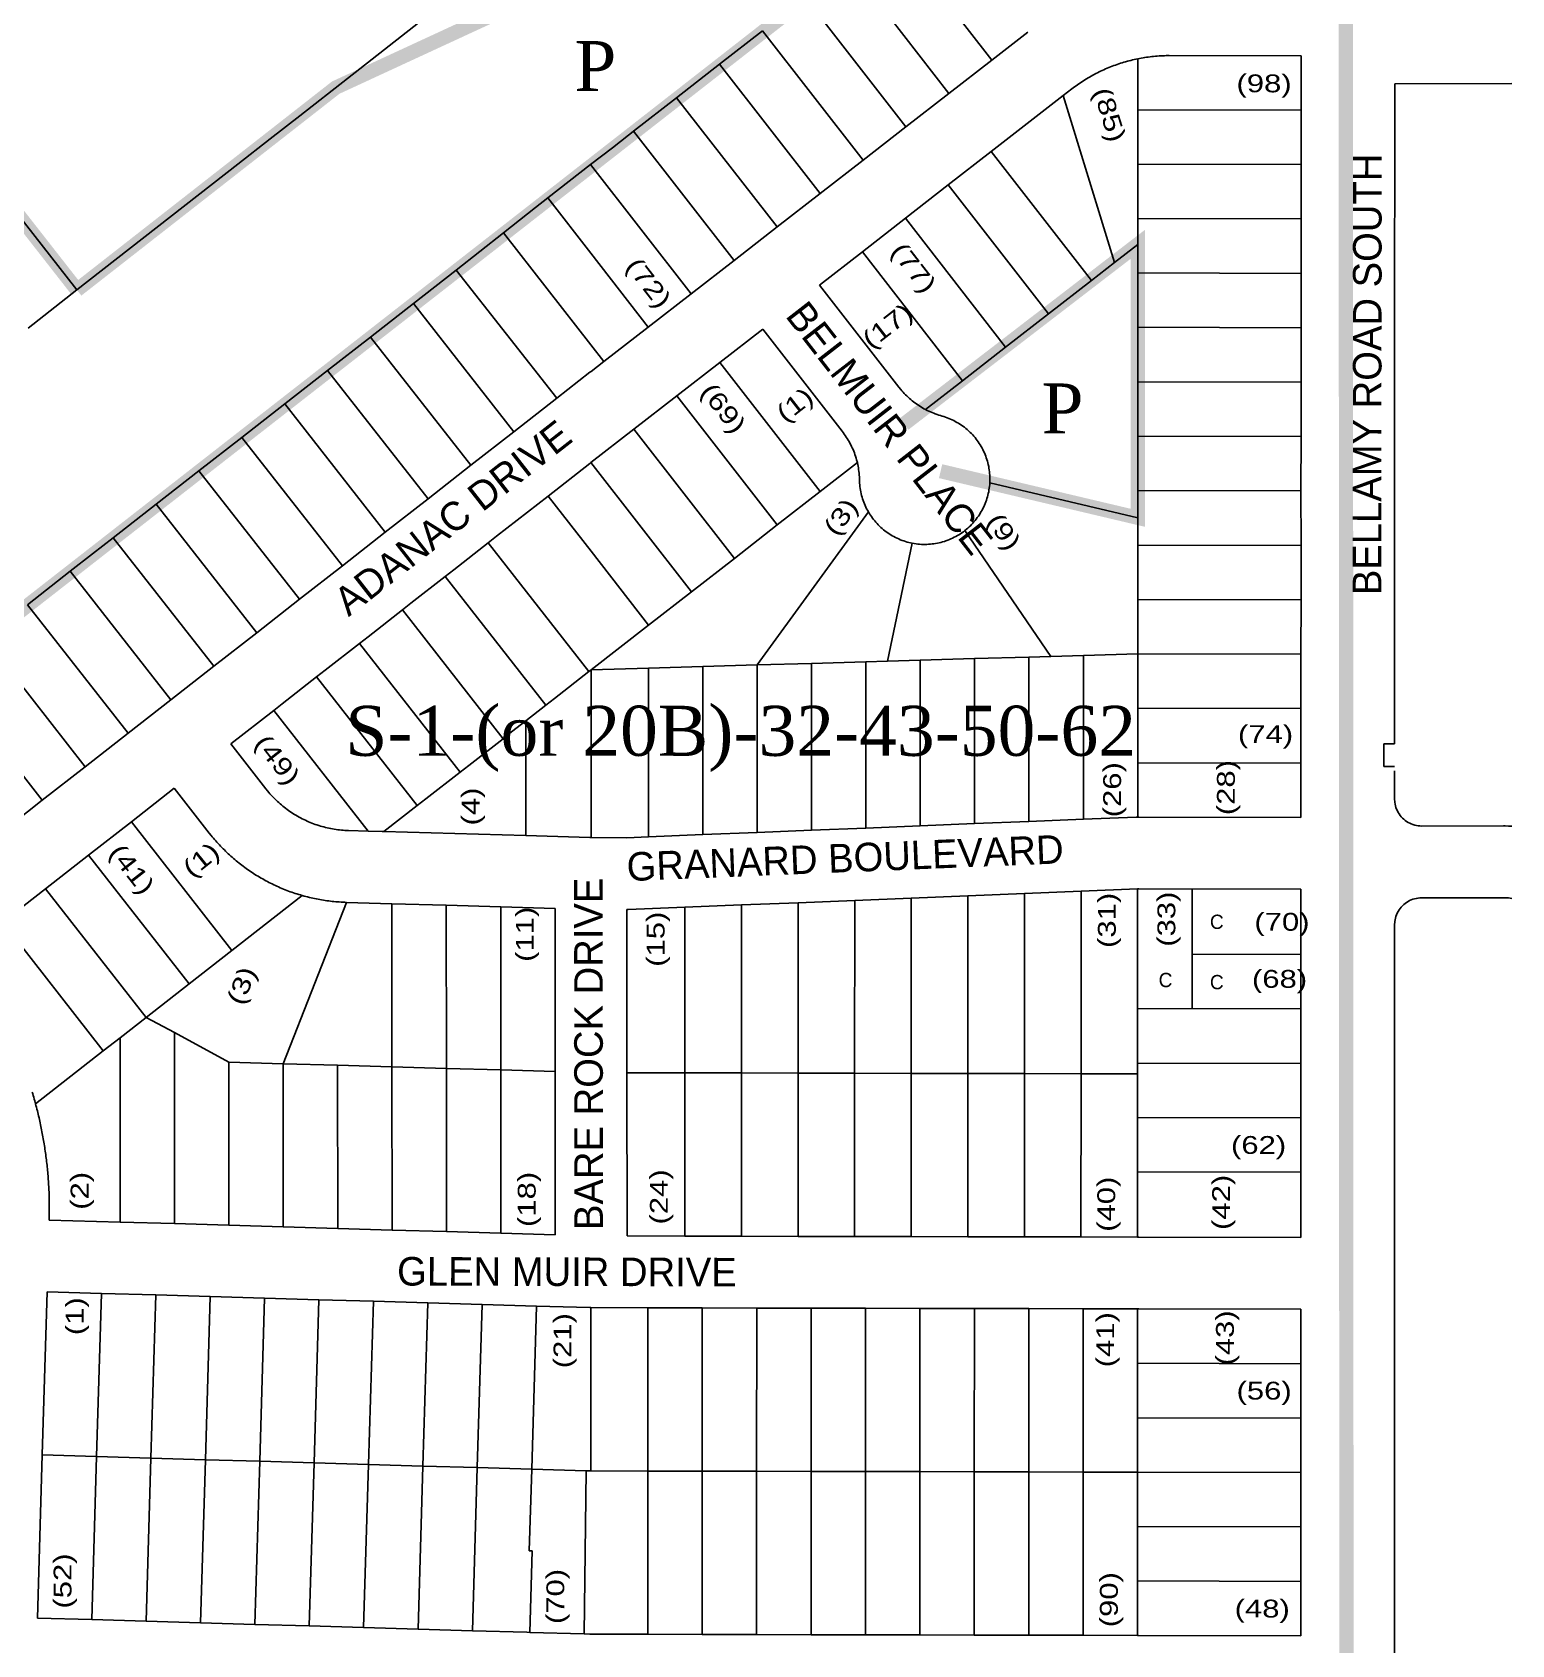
# Model space of a CAD drawing. Header units: millimetres. Extents: x 1745962 to 1749233, y 4525379 to 4529927.
# Drawn here: x 1748158.2 to 1748572.5, y 4529033.3 to 4529484.9 of the extents above; entities that cross this region are included whole.
import ezdxf
from ezdxf.enums import TextEntityAlignment as Align

# ---------------------------------------------------------------- set-up
doc = ezdxf.new("R2010")
doc.units = ezdxf.units.MM
doc.header["$LTSCALE"] = 10
doc.header["$MEASUREMENT"] = 0
for name, color, linetype in [('AROLL_ADDRESS', 44, 'Continuous'), ('AROLL_LOTS', 8, 'Continuous'), ('AROLL_ROADS', 7, 'Continuous'), ('CONSENT_AROLL', 8, 'Continuous'), ('ZONING_STANDARDS', 140, 'Continuous'), ('ZONING_ZONES', 140, 'Continuous')]:
    doc.layers.add(name, color=color, linetype=linetype)
doc.styles.add('DUTCH', font='dutcheb.ttf')
doc.styles.add('Univers Condensed', font='UNVR57W.TTF')
doc.styles.add('Univers Light Condensed', font='unvr47a.ttf')

msp = doc.modelspace()

# ---------------------------------------------------------------- linework, layer by layer
at = {"layer": 'AROLL_LOTS'}
for p, q in [((1748426.89, 4529477.11), (1748398.79, 4529513.19)), ((1748414.87, 4529467.76), (1748386.78, 4529503.97)), ((1748402.84, 4529458.42), (1748374.74, 4529494.62)), ((1748362.71, 4529485.27), (1748350.64, 4529475.93)), ((1748390.82, 4529449.07), (1748362.71, 4529485.27)), ((1748436.95, 4529484.92), (1748426.89, 4529477.11)), ((1748350.64, 4529475.93), (1748338.61, 4529466.57)), ((1748378.79, 4529439.73), (1748350.64, 4529475.93)), ((1748426.89, 4529477.11), (1748414.87, 4529467.76)), ((1748467.76, 4529463.23), (1748467.77, 4529477.49)), ((1748476.56, 4529478.37), (1748513.49, 4529478.35)), ((1748513.49, 4529463.12), (1748513.49, 4529478.35)), ((1748338.61, 4529466.57), (1748326.58, 4529457.22)), ((1748366.75, 4529430.38), (1748338.61, 4529466.57)), ((1748414.87, 4529467.76), (1748402.84, 4529458.42)), ((1748426.73, 4529451.49), (1748446.88, 4529467.16)), ((1748446.88, 4529467.16), (1748449.29, 4529469.03)), ((1748461.29, 4529420.47), (1748446.88, 4529467.16)), ((1748467.76, 4529463.23), (1748513.49, 4529463.12)), ((1748467.76, 4529447.99), (1748467.76, 4529463.23)), ((1748513.49, 4529447.87), (1748513.49, 4529463.12)), ((1748326.58, 4529457.22), (1748325.55, 4529456.39)), ((1748354.73, 4529421.03), (1748326.58, 4529457.22)), ((1748402.84, 4529458.42), (1748390.82, 4529449.07)), ((1748320.64, 4529452.58), (1748314.55, 4529447.87)), ((1748414.7, 4529442.15), (1748426.73, 4529451.49)), ((1748426.73, 4529451.49), (1748454.78, 4529415.39)), ((1748314.55, 4529447.87), (1748302.52, 4529438.51)), ((1748342.7, 4529411.69), (1748314.55, 4529447.87)), ((1748390.82, 4529449.07), (1748378.79, 4529439.73)), ((1748467.76, 4529447.99), (1748513.49, 4529447.87)), ((1748467.76, 4529432.74), (1748467.76, 4529447.99)), ((1748513.48, 4529432.64), (1748513.49, 4529447.87)), ((1748302.52, 4529438.51), (1748299.1, 4529435.83)), ((1748314.59, 4529423), (1748302.52, 4529438.51)), ((1748378.79, 4529439.73), (1748366.75, 4529430.38)), ((1748402.68, 4529432.81), (1748414.7, 4529442.15)), ((1748414.7, 4529442.15), (1748442.76, 4529406.05)), ((1748299.1, 4529435.83), (1748290.16, 4529428.78)), ((1748290.16, 4529428.78), (1748276.91, 4529418.31)), ((1748314.64, 4529397.37), (1748290.16, 4529428.78)), ((1748366.75, 4529430.38), (1748354.73, 4529421.03)), ((1748390.66, 4529423.46), (1748402.68, 4529432.81)), ((1748402.68, 4529432.81), (1748430.74, 4529396.69)), ((1748467.76, 4529432.74), (1748513.48, 4529432.64)), ((1748467.76, 4529425.51), (1748467.76, 4529432.74)), ((1748513.48, 4529417.39), (1748513.48, 4529432.64)), ((1748467.76, 4529425.51), (1748461.29, 4529420.47)), ((1748467.76, 4529417.52), (1748467.76, 4529425.51)), ((1748330.67, 4529402.35), (1748314.59, 4529423)), ((1748354.73, 4529421.03), (1748342.7, 4529411.69)), ((1748378.62, 4529414.12), (1748390.66, 4529423.46)), ((1748390.66, 4529423.46), (1748418.72, 4529387.33)), ((1748461.29, 4529420.47), (1748454.78, 4529415.39)), ((1748276.91, 4529418.31), (1748264.9, 4529408.94)), ((1748305.05, 4529382.4), (1748276.91, 4529418.31)), ((1748454.78, 4529415.39), (1748442.76, 4529406.05)), ((1748467.75, 4529402.28), (1748467.76, 4529417.52)), ((1748467.76, 4529417.52), (1748513.48, 4529417.39)), ((1748513.48, 4529402.16), (1748513.48, 4529417.39)), ((1748342.7, 4529411.69), (1748330.67, 4529402.35)), ((1748378.62, 4529414.12), (1748400.85, 4529385.51)), ((1748264.9, 4529408.94), (1748252.91, 4529399.55)), ((1748293.05, 4529373.02), (1748264.9, 4529408.94)), ((1748330.67, 4529402.35), (1748318.26, 4529392.71)), ((1748350.72, 4529392.44), (1748362.75, 4529401.78)), ((1748362.75, 4529401.78), (1748384.98, 4529373.17)), ((1748442.76, 4529406.05), (1748430.74, 4529396.69)), ((1748467.75, 4529402.28), (1748513.48, 4529402.16)), ((1748467.75, 4529387.03), (1748467.75, 4529402.28)), ((1748513.47, 4529386.92), (1748513.48, 4529402.16)), ((1748252.91, 4529399.55), (1748240.9, 4529390.19)), ((1748281.04, 4529363.63), (1748252.91, 4529399.55)), ((1748318.26, 4529392.71), (1748314.64, 4529397.37)), ((1748318.26, 4529392.71), (1748314.66, 4529389.91)), ((1748430.74, 4529396.69), (1748418.72, 4529387.33)), ((1748240.9, 4529390.19), (1748228.89, 4529380.82)), ((1748269.04, 4529354.25), (1748240.9, 4529390.19)), ((1748305.05, 4529382.4), (1748314.35, 4529389.67)), ((1748314.35, 4529389.67), (1748314.66, 4529389.91)), ((1748338.7, 4529383.09), (1748350.72, 4529392.44)), ((1748350.72, 4529392.44), (1748378.83, 4529356.27)), ((1748408.33, 4529379.24), (1748418.72, 4529387.33)), ((1748467.75, 4529387.03), (1748513.47, 4529386.92)), ((1748467.75, 4529371.79), (1748467.75, 4529387.03)), ((1748513.47, 4529371.68), (1748513.47, 4529386.92)), ((1748228.89, 4529380.82), (1748216.88, 4529371.45)), ((1748257.04, 4529344.87), (1748228.89, 4529380.82)), ((1748293.05, 4529373.02), (1748305.05, 4529382.4)), ((1748326.68, 4529373.75), (1748338.7, 4529383.09)), ((1748338.7, 4529383.09), (1748366.8, 4529346.91)), ((1748216.88, 4529371.45), (1748204.88, 4529362.07)), ((1748245.04, 4529335.48), (1748216.88, 4529371.45)), ((1748281.04, 4529363.63), (1748293.05, 4529373.02)), ((1748314.64, 4529364.4), (1748326.68, 4529373.75)), ((1748326.68, 4529373.75), (1748354.79, 4529337.55)), ((1748467.75, 4529371.79), (1748513.47, 4529371.68)), ((1748467.75, 4529356.55), (1748467.75, 4529371.79)), ((1748513.46, 4529356.44), (1748513.47, 4529371.68)), ((1748204.88, 4529362.07), (1748192.88, 4529352.7)), ((1748233.03, 4529326.1), (1748204.88, 4529362.07)), ((1748269.04, 4529354.25), (1748281.04, 4529363.63)), ((1748302.64, 4529355.02), (1748314.34, 4529364.16)), ((1748314.34, 4529364.16), (1748314.64, 4529364.4)), ((1748342.76, 4529328.2), (1748314.64, 4529364.4)), ((1748389.24, 4529364.37), (1748378.83, 4529356.27)), ((1748467.75, 4529348.93), (1748426.32, 4529358.72)), ((1748467.75, 4529356.55), (1748513.46, 4529356.44)), ((1748467.75, 4529348.93), (1748467.75, 4529356.55)), ((1748192.88, 4529352.7), (1748180.86, 4529343.33)), ((1748221.03, 4529316.71), (1748192.88, 4529352.7)), ((1748257.04, 4529344.87), (1748269.04, 4529354.25)), ((1748288.23, 4529343.76), (1748302.64, 4529355.02)), ((1748314.73, 4529339.54), (1748302.64, 4529355.02)), ((1748378.83, 4529356.27), (1748366.8, 4529346.91)), ((1748513.47, 4529341.2), (1748513.46, 4529356.44)), ((1748361.16, 4529307.71), (1748392.32, 4529350.59)), ((1748467.75, 4529341.3), (1748467.75, 4529348.93)), ((1748180.86, 4529343.33), (1748175.1, 4529338.84)), ((1748209.02, 4529307.33), (1748180.86, 4529343.33)), ((1748245.04, 4529335.48), (1748257.04, 4529344.87)), ((1748285.84, 4529341.87), (1748288.23, 4529343.76)), ((1748366.8, 4529346.91), (1748354.79, 4529337.55)), ((1748443.38, 4529310.11), (1748419.31, 4529345.33)), ((1748175.1, 4529338.84), (1748168.84, 4529333.95)), ((1748276.23, 4529334.37), (1748285.84, 4529341.87)), ((1748314.03, 4529305.83), (1748285.84, 4529341.87)), ((1748330.79, 4529318.87), (1748314.73, 4529339.54)), ((1748397.7, 4529308.77), (1748404.63, 4529341.79)), ((1748467.75, 4529341.3), (1748513.47, 4529341.2)), ((1748467.75, 4529326.07), (1748467.75, 4529341.3)), ((1748513.47, 4529325.96), (1748513.47, 4529341.2)), ((1748168.84, 4529333.95), (1748156.87, 4529324.58)), ((1748197.02, 4529297.95), (1748168.84, 4529333.95)), ((1748233.03, 4529326.1), (1748245.04, 4529335.48)), ((1748273.82, 4529332.49), (1748276.23, 4529334.37)), ((1748354.79, 4529337.55), (1748342.76, 4529328.2)), ((1748264.23, 4529324.98), (1748273.82, 4529332.49)), ((1748302.02, 4529296.45), (1748273.82, 4529332.49)), ((1748221.03, 4529316.71), (1748233.03, 4529326.1)), ((1748261.82, 4529323.11), (1748264.23, 4529324.98)), ((1748342.76, 4529328.2), (1748330.79, 4529318.87)), ((1748467.74, 4529310.82), (1748467.75, 4529326.07)), ((1748467.75, 4529326.07), (1748513.47, 4529325.96)), ((1748513.46, 4529310.72), (1748513.47, 4529325.96)), ((1748185.01, 4529288.56), (1748156.87, 4529324.58)), ((1748252.22, 4529315.6), (1748261.82, 4529323.11)), ((1748290.02, 4529287.06), (1748261.82, 4529323.11)), ((1748209.02, 4529307.33), (1748221.03, 4529316.71)), ((1748330.79, 4529318.87), (1748314.7, 4529306.35)), ((1748173.01, 4529279.18), (1748144.86, 4529315.22)), ((1748240.21, 4529306.22), (1748249.82, 4529313.73)), ((1748249.82, 4529313.73), (1748252.22, 4529315.6)), ((1748278.02, 4529277.67), (1748249.82, 4529313.73)), ((1748197.02, 4529297.95), (1748209.02, 4529307.33)), ((1748314.7, 4529306.35), (1748330.72, 4529306.81)), ((1748330.72, 4529306.81), (1748345.93, 4529307.25)), ((1748330.72, 4529259.57), (1748330.72, 4529306.81)), ((1748345.93, 4529307.25), (1748361.16, 4529307.71)), ((1748345.95, 4529260.18), (1748345.93, 4529307.25)), ((1748361.16, 4529307.71), (1748376.39, 4529308.15)), ((1748361.16, 4529260.8), (1748361.16, 4529307.71)), ((1748376.39, 4529308.15), (1748391.62, 4529308.6)), ((1748376.39, 4529261.42), (1748376.39, 4529308.15)), ((1748391.62, 4529308.6), (1748397.7, 4529308.77)), ((1748391.62, 4529262.03), (1748391.62, 4529308.6)), ((1748397.7, 4529308.77), (1748406.84, 4529309.04)), ((1748406.84, 4529309.04), (1748422.07, 4529309.49)), ((1748406.85, 4529262.66), (1748406.84, 4529309.04)), ((1748422.07, 4529309.49), (1748437.3, 4529309.93)), ((1748422.07, 4529263.27), (1748422.07, 4529309.49)), ((1748437.29, 4529263.89), (1748437.3, 4529309.93)), ((1748437.3, 4529309.93), (1748443.38, 4529310.11)), ((1748443.38, 4529310.11), (1748452.52, 4529310.38)), ((1748452.52, 4529310.38), (1748467.74, 4529310.82)), ((1748452.52, 4529264.5), (1748452.52, 4529310.38)), ((1748467.74, 4529310.82), (1748513.46, 4529310.72)), ((1748467.74, 4529295.58), (1748467.74, 4529310.82)), ((1748513.46, 4529295.49), (1748513.46, 4529310.72)), ((1748161.01, 4529269.8), (1748132.86, 4529305.86)), ((1748228.21, 4529296.83), (1748237.82, 4529304.34)), ((1748237.82, 4529304.34), (1748240.21, 4529306.22)), ((1748265.99, 4529268.31), (1748237.82, 4529304.34)), ((1748304.43, 4529298.32), (1748314.03, 4529305.83)), ((1748314.03, 4529305.83), (1748314.7, 4529306.35)), ((1748314.66, 4529259.38), (1748314.7, 4529306.35)), ((1748185.01, 4529288.56), (1748197.02, 4529297.95)), ((1748302.02, 4529296.45), (1748304.43, 4529298.32)), ((1748213.8, 4529285.57), (1748225.8, 4529294.96)), ((1748225.8, 4529294.96), (1748228.21, 4529296.83)), ((1748252.24, 4529261.17), (1748225.8, 4529294.96)), ((1748296.41, 4529292.06), (1748302.02, 4529296.45)), ((1748467.74, 4529295.58), (1748513.46, 4529295.49)), ((1748467.74, 4529280.34), (1748467.74, 4529295.58)), ((1748513.46, 4529280.24), (1748513.46, 4529295.49)), ((1748290.02, 4529287.06), (1748292.42, 4529288.94)), ((1748292.42, 4529288.94), (1748296.41, 4529292.06)), ((1748296.38, 4529259.9), (1748296.41, 4529292.06)), ((1748173.01, 4529279.18), (1748185.01, 4529288.56)), ((1748223.61, 4529273.03), (1748213.8, 4529285.57)), ((1748280.4, 4529279.56), (1748290.02, 4529287.06)), ((1748467.74, 4529280.34), (1748513.46, 4529280.24)), ((1748467.74, 4529265.11), (1748467.74, 4529280.34)), ((1748513.45, 4529265.01), (1748513.46, 4529280.24)), ((1748161.01, 4529269.8), (1748173.01, 4529279.18)), ((1748268.39, 4529270.18), (1748278.02, 4529277.67)), ((1748278.02, 4529277.67), (1748280.4, 4529279.56)), ((1748185.95, 4529263.79), (1748197.95, 4529273.18)), ((1748207.77, 4529260.64), (1748197.95, 4529273.18)), ((1748149.01, 4529260.42), (1748161.01, 4529269.8)), ((1748256.68, 4529261.05), (1748265.99, 4529268.31)), ((1748265.99, 4529268.31), (1748268.39, 4529270.18)), ((1748173.95, 4529254.41), (1748185.95, 4529263.79)), ((1748214.1, 4529227.77), (1748185.95, 4529263.79)), ((1748391.62, 4529262.03), (1748376.39, 4529261.42)), ((1748406.85, 4529262.66), (1748391.62, 4529262.03)), ((1748422.07, 4529263.27), (1748406.85, 4529262.66)), ((1748437.29, 4529263.89), (1748422.07, 4529263.27)), ((1748452.52, 4529264.5), (1748437.29, 4529263.89)), ((1748467.35, 4529265.11), (1748452.52, 4529264.5)), ((1748467.74, 4529265.11), (1748467.35, 4529265.11)), ((1748468.05, 4529265.11), (1748467.74, 4529265.11)), ((1748513.45, 4529265.01), (1748468.05, 4529265.11)), ((1748246.75, 4529261.32), (1748252.24, 4529261.17)), ((1748252.24, 4529261.17), (1748256.18, 4529261.05)), ((1748256.18, 4529261.05), (1748256.68, 4529261.05)), ((1748256.68, 4529261.05), (1748296.38, 4529259.9)), ((1748296.38, 4529259.9), (1748314.36, 4529259.39)), ((1748314.36, 4529259.39), (1748314.66, 4529259.38)), ((1748314.66, 4529259.38), (1748324.73, 4529259.33)), ((1748330.72, 4529259.57), (1748324.73, 4529259.33)), ((1748345.95, 4529260.18), (1748330.72, 4529259.57)), ((1748361.16, 4529260.8), (1748345.95, 4529260.18)), ((1748376.39, 4529261.42), (1748361.16, 4529260.8)), ((1748161.94, 4529245.03), (1748173.95, 4529254.41)), ((1748202.09, 4529218.39), (1748173.95, 4529254.41)), ((1748149.93, 4529235.64), (1748161.94, 4529245.03)), ((1748190.09, 4529209.01), (1748161.94, 4529245.03)), ((1748420.19, 4529243.06), (1748436.03, 4529243.71)), ((1748436.03, 4529243.71), (1748451.88, 4529244.35)), ((1748436.03, 4529193.25), (1748436.03, 4529243.71)), ((1748451.87, 4529193.21), (1748451.88, 4529244.35)), ((1748451.88, 4529244.35), (1748467.73, 4529244.99)), ((1748468.04, 4529244.98), (1748467.73, 4529244.99)), ((1748467.73, 4529226.71), (1748467.73, 4529244.99)), ((1748513.44, 4529244.89), (1748468.04, 4529244.98)), ((1748513.44, 4529226.6), (1748513.44, 4529244.89)), ((1748214.1, 4529227.77), (1748233.75, 4529243.14)), ((1748228.47, 4529196.03), (1748246.17, 4529241.22)), ((1748258.91, 4529240.85), (1748246.17, 4529241.22)), ((1748274.14, 4529240.42), (1748258.91, 4529240.85)), ((1748258.92, 4529195.14), (1748258.91, 4529240.85)), ((1748289.37, 4529239.98), (1748274.14, 4529240.42)), ((1748274.16, 4529194.71), (1748274.14, 4529240.42)), ((1748304.6, 4529239.54), (1748289.37, 4529239.98)), ((1748289.4, 4529194.27), (1748289.37, 4529239.98)), ((1748304.62, 4529193.82), (1748304.6, 4529239.54)), ((1748324.7, 4529239.21), (1748325.08, 4529239.21)), ((1748324.72, 4529193.49), (1748324.7, 4529239.21)), ((1748325.08, 4529239.21), (1748340.94, 4529239.85)), ((1748340.93, 4529193.46), (1748340.94, 4529239.85)), ((1748340.94, 4529239.85), (1748356.79, 4529240.49)), ((1748356.79, 4529240.49), (1748372.64, 4529241.13)), ((1748356.79, 4529193.43), (1748356.79, 4529240.49)), ((1748372.64, 4529241.13), (1748388.49, 4529241.78)), ((1748372.64, 4529193.38), (1748372.64, 4529241.13)), ((1748388.48, 4529193.35), (1748388.49, 4529241.78)), ((1748388.49, 4529241.78), (1748404.33, 4529242.42)), ((1748404.33, 4529242.42), (1748420.19, 4529243.06)), ((1748404.33, 4529193.31), (1748404.33, 4529242.42)), ((1748420.18, 4529193.28), (1748420.19, 4529243.06)), ((1748178.09, 4529199.63), (1748149.93, 4529235.64)), ((1748202.09, 4529218.39), (1748214.1, 4529227.77)), ((1748467.73, 4529211.46), (1748467.73, 4529226.71)), ((1748482.97, 4529226.67), (1748513.44, 4529226.6)), ((1748513.44, 4529211.36), (1748513.44, 4529226.6)), ((1748190.09, 4529209.01), (1748202.09, 4529218.39)), ((1748182.77, 4529203.28), (1748190.09, 4529209.01)), ((1748197.99, 4529204.72), (1748190.09, 4529209.01)), ((1748467.73, 4529211.46), (1748513.44, 4529211.36)), ((1748467.73, 4529196.22), (1748467.73, 4529211.46)), ((1748513.43, 4529196.13), (1748513.44, 4529211.36)), ((1748178.09, 4529199.63), (1748182.77, 4529203.28)), ((1748182.79, 4529151.67), (1748182.77, 4529203.28)), ((1748213.23, 4529196.46), (1748197.99, 4529204.72)), ((1748198.02, 4529151.23), (1748197.99, 4529204.72)), ((1748159.1, 4529184.79), (1748178.09, 4529199.63)), ((1748228.47, 4529196.03), (1748213.23, 4529196.46)), ((1748213.26, 4529150.78), (1748213.23, 4529196.46)), ((1748243.7, 4529195.58), (1748228.47, 4529196.03)), ((1748228.49, 4529150.33), (1748228.47, 4529196.03)), ((1748258.92, 4529195.14), (1748243.7, 4529195.58)), ((1748243.72, 4529149.89), (1748243.7, 4529195.58)), ((1748274.16, 4529194.71), (1748258.92, 4529195.14)), ((1748258.95, 4529149.45), (1748258.92, 4529195.14)), ((1748289.4, 4529194.27), (1748274.16, 4529194.71)), ((1748274.18, 4529149.01), (1748274.16, 4529194.71)), ((1748304.62, 4529193.82), (1748289.4, 4529194.27)), ((1748289.41, 4529148.56), (1748289.4, 4529194.27)), ((1748467.72, 4529193.18), (1748467.73, 4529196.22)), ((1748467.73, 4529196.22), (1748513.43, 4529196.13)), ((1748513.43, 4529180.88), (1748513.43, 4529196.13)), ((1748304.64, 4529148.11), (1748304.62, 4529193.82)), ((1748324.72, 4529193.49), (1748340.93, 4529193.46)), ((1748324.74, 4529147.78), (1748324.72, 4529193.49)), ((1748340.93, 4529193.46), (1748356.79, 4529193.43)), ((1748340.94, 4529147.74), (1748340.93, 4529193.46)), ((1748356.78, 4529147.71), (1748356.79, 4529193.43)), ((1748356.79, 4529193.43), (1748372.64, 4529193.38)), ((1748372.63, 4529147.67), (1748372.64, 4529193.38)), ((1748372.64, 4529193.38), (1748388.48, 4529193.35)), ((1748388.48, 4529193.35), (1748404.33, 4529193.31)), ((1748388.48, 4529147.64), (1748388.48, 4529193.35)), ((1748404.33, 4529193.31), (1748420.18, 4529193.28)), ((1748404.33, 4529147.6), (1748404.33, 4529193.31)), ((1748420.17, 4529147.57), (1748420.18, 4529193.28)), ((1748420.18, 4529193.28), (1748436.03, 4529193.25)), ((1748436.02, 4529147.53), (1748436.03, 4529193.25)), ((1748436.03, 4529193.25), (1748451.87, 4529193.21)), ((1748451.86, 4529147.5), (1748451.87, 4529193.21)), ((1748451.87, 4529193.21), (1748467.72, 4529193.18)), ((1748467.72, 4529180.99), (1748467.72, 4529193.18)), ((1748467.72, 4529180.99), (1748513.43, 4529180.88)), ((1748467.72, 4529165.75), (1748467.72, 4529180.99)), ((1748513.43, 4529165.64), (1748513.43, 4529180.88)), ((1748467.71, 4529147.45), (1748467.72, 4529165.75)), ((1748467.72, 4529165.75), (1748513.43, 4529165.64)), ((1748513.43, 4529147.35), (1748513.43, 4529165.64)), ((1748162.92, 4529152.25), (1748182.79, 4529151.67)), ((1748182.79, 4529151.67), (1748198.02, 4529151.23)), ((1748198.02, 4529151.23), (1748213.26, 4529150.78)), ((1748213.26, 4529150.78), (1748228.49, 4529150.33)), ((1748228.49, 4529150.33), (1748243.72, 4529149.89)), ((1748243.72, 4529149.89), (1748258.95, 4529149.45)), ((1748258.95, 4529149.45), (1748274.18, 4529149.01)), ((1748274.18, 4529149.01), (1748289.41, 4529148.56)), ((1748289.41, 4529148.56), (1748304.64, 4529148.11)), ((1748340.94, 4529147.74), (1748324.74, 4529147.78)), ((1748356.78, 4529147.71), (1748340.94, 4529147.74)), ((1748372.63, 4529147.67), (1748356.78, 4529147.71)), ((1748388.48, 4529147.64), (1748372.63, 4529147.67)), ((1748404.33, 4529147.6), (1748388.48, 4529147.64)), ((1748420.17, 4529147.57), (1748404.33, 4529147.6)), ((1748436.02, 4529147.53), (1748420.17, 4529147.57)), ((1748451.86, 4529147.5), (1748436.02, 4529147.53)), ((1748467.71, 4529147.45), (1748451.86, 4529147.5)), ((1748468.02, 4529147.45), (1748467.71, 4529147.45)), ((1748513.43, 4529147.35), (1748468.02, 4529147.45)), ((1748160.96, 4529086.47), (1748162.32, 4529132.16)), ((1748162.32, 4529132.16), (1748177.55, 4529131.71)), ((1748176.19, 4529086.02), (1748177.55, 4529131.71)), ((1748177.55, 4529131.71), (1748192.79, 4529131.26)), ((1748191.43, 4529085.57), (1748192.79, 4529131.26)), ((1748192.79, 4529131.26), (1748208.02, 4529130.82)), ((1748206.66, 4529085.12), (1748208.02, 4529130.82)), ((1748208.02, 4529130.82), (1748223.24, 4529130.37)), ((1748221.88, 4529084.68), (1748223.24, 4529130.37)), ((1748223.24, 4529130.37), (1748238.47, 4529129.92)), ((1748237.12, 4529084.24), (1748238.47, 4529129.92)), ((1748238.47, 4529129.92), (1748253.71, 4529129.48)), ((1748252.35, 4529083.8), (1748253.71, 4529129.48)), ((1748253.71, 4529129.48), (1748268.94, 4529129.03)), ((1748267.58, 4529083.35), (1748268.94, 4529129.03)), ((1748268.94, 4529129.03), (1748284.18, 4529128.59)), ((1748282.81, 4529082.9), (1748284.18, 4529128.59)), ((1748284.18, 4529128.59), (1748299.41, 4529128.15)), ((1748298.04, 4529082.46), (1748299.41, 4529128.15)), ((1748299.41, 4529128.15), (1748314.33, 4529127.7)), ((1748314.33, 4529127.7), (1748314.64, 4529127.7)), ((1748314.61, 4529081.97), (1748314.64, 4529127.7)), ((1748314.64, 4529127.7), (1748330.58, 4529127.66)), ((1748330.57, 4529081.94), (1748330.58, 4529127.66)), ((1748330.58, 4529127.66), (1748345.81, 4529127.62)), ((1748345.8, 4529081.9), (1748345.81, 4529127.62)), ((1748345.81, 4529127.62), (1748361.06, 4529127.59)), ((1748361.04, 4529081.87), (1748361.06, 4529127.59)), ((1748361.06, 4529127.59), (1748376.29, 4529127.55)), ((1748376.27, 4529081.84), (1748376.29, 4529127.55)), ((1748376.29, 4529127.55), (1748391.53, 4529127.52)), ((1748391.52, 4529081.8), (1748391.53, 4529127.52)), ((1748391.53, 4529127.52), (1748406.76, 4529127.48)), ((1748406.75, 4529081.77), (1748406.76, 4529127.48)), ((1748406.76, 4529127.48), (1748422.01, 4529127.45)), ((1748421.99, 4529081.73), (1748422.01, 4529127.45)), ((1748422.01, 4529127.45), (1748437.24, 4529127.42)), ((1748437.22, 4529081.7), (1748437.24, 4529127.42)), ((1748437.24, 4529127.42), (1748452.48, 4529127.38)), ((1748452.47, 4529081.66), (1748452.48, 4529127.38)), ((1748452.48, 4529127.38), (1748467.71, 4529127.35)), ((1748467.71, 4529127.35), (1748468.02, 4529127.35)), ((1748467.71, 4529112.11), (1748467.71, 4529127.35)), ((1748468.02, 4529127.35), (1748513.43, 4529127.24)), ((1748513.42, 4529112.01), (1748513.43, 4529127.24)), ((1748467.7, 4529096.87), (1748467.71, 4529112.11)), ((1748467.71, 4529112.11), (1748513.42, 4529112.01)), ((1748513.42, 4529096.76), (1748513.42, 4529112.01)), ((1748467.7, 4529096.87), (1748513.42, 4529096.76)), ((1748467.7, 4529081.63), (1748467.7, 4529096.87)), ((1748513.42, 4529081.53), (1748513.42, 4529096.76)), ((1748159.61, 4529040.77), (1748160.96, 4529086.47)), ((1748160.96, 4529086.47), (1748176.19, 4529086.02)), ((1748174.83, 4529040.33), (1748176.19, 4529086.02)), ((1748176.19, 4529086.02), (1748191.43, 4529085.57)), ((1748190.07, 4529039.88), (1748191.43, 4529085.57)), ((1748191.43, 4529085.57), (1748206.66, 4529085.12)), ((1748205.3, 4529039.43), (1748206.66, 4529085.12)), ((1748206.66, 4529085.12), (1748221.88, 4529084.68)), ((1748220.52, 4529039), (1748221.88, 4529084.68)), ((1748221.88, 4529084.68), (1748237.12, 4529084.24)), ((1748235.76, 4529038.55), (1748237.12, 4529084.24)), ((1748237.12, 4529084.24), (1748252.35, 4529083.8)), ((1748250.98, 4529038.11), (1748252.35, 4529083.8)), ((1748252.35, 4529083.8), (1748267.58, 4529083.35)), ((1748266.21, 4529037.66), (1748267.58, 4529083.35)), ((1748267.58, 4529083.35), (1748282.81, 4529082.9)), ((1748281.44, 4529037.21), (1748282.81, 4529082.9)), ((1748282.81, 4529082.9), (1748298.04, 4529082.46)), ((1748297.35, 4529059.61), (1748298.04, 4529082.46)), ((1748298.04, 4529082.46), (1748313.26, 4529082.01)), ((1748312.76, 4529036.3), (1748313.26, 4529082.01)), ((1748313.26, 4529082.01), (1748314.61, 4529081.97)), ((1748314.61, 4529081.97), (1748330.57, 4529081.94)), ((1748330.55, 4529036.22), (1748330.57, 4529081.94)), ((1748330.57, 4529081.94), (1748345.8, 4529081.9)), ((1748345.78, 4529036.18), (1748345.8, 4529081.9)), ((1748345.8, 4529081.9), (1748361.04, 4529081.87)), ((1748361.03, 4529036.14), (1748361.04, 4529081.87)), ((1748361.04, 4529081.87), (1748376.27, 4529081.84)), ((1748376.26, 4529036.11), (1748376.27, 4529081.84)), ((1748376.27, 4529081.84), (1748391.52, 4529081.8)), ((1748391.5, 4529036.08), (1748391.52, 4529081.8)), ((1748391.52, 4529081.8), (1748406.75, 4529081.77)), ((1748406.74, 4529036.04), (1748406.75, 4529081.77)), ((1748406.75, 4529081.77), (1748421.99, 4529081.73)), ((1748421.98, 4529036.01), (1748421.99, 4529081.73)), ((1748421.99, 4529081.73), (1748437.22, 4529081.7)), ((1748437.21, 4529035.97), (1748437.22, 4529081.7)), ((1748437.22, 4529081.7), (1748452.47, 4529081.66)), ((1748452.45, 4529035.94), (1748452.47, 4529081.66)), ((1748452.47, 4529081.66), (1748467.7, 4529081.63)), ((1748467.7, 4529081.63), (1748513.42, 4529081.53)), ((1748467.7, 4529066.38), (1748467.7, 4529081.63)), ((1748513.41, 4529066.28), (1748513.42, 4529081.53)), ((1748467.69, 4529051.15), (1748467.7, 4529066.38)), ((1748467.7, 4529066.38), (1748513.41, 4529066.28)), ((1748513.41, 4529051.05), (1748513.41, 4529066.28)), ((1748297.35, 4529059.61), (1748298.21, 4529059.59)), ((1748297.53, 4529036.75), (1748298.21, 4529059.59)), ((1748467.69, 4529051.15), (1748513.41, 4529051.05)), ((1748467.69, 4529035.9), (1748467.69, 4529051.15)), ((1748513.41, 4529035.8), (1748513.41, 4529051.05)), ((1748159.61, 4529040.77), (1748174.83, 4529040.33)), ((1748174.83, 4529040.33), (1748190.07, 4529039.88)), ((1748190.07, 4529039.88), (1748205.3, 4529039.43)), ((1748205.3, 4529039.43), (1748220.52, 4529039)), ((1748220.52, 4529039), (1748235.76, 4529038.55)), ((1748235.76, 4529038.55), (1748250.98, 4529038.11)), ((1748250.98, 4529038.11), (1748266.21, 4529037.66)), ((1748266.21, 4529037.66), (1748281.44, 4529037.21)), ((1748281.44, 4529037.21), (1748296.67, 4529036.77)), ((1748296.67, 4529036.77), (1748297.53, 4529036.75)), ((1748297.53, 4529036.75), (1748312.76, 4529036.3)), ((1748312.76, 4529036.3), (1748314.29, 4529036.26)), ((1748314.29, 4529036.26), (1748314.59, 4529036.25)), ((1748330.55, 4529036.22), (1748314.59, 4529036.25)), ((1748345.78, 4529036.18), (1748330.55, 4529036.22)), ((1748361.03, 4529036.14), (1748345.78, 4529036.18)), ((1748376.26, 4529036.11), (1748361.03, 4529036.14)), ((1748391.5, 4529036.08), (1748376.26, 4529036.11)), ((1748406.74, 4529036.04), (1748391.5, 4529036.08)), ((1748421.98, 4529036.01), (1748406.74, 4529036.04)), ((1748437.21, 4529035.97), (1748421.98, 4529036.01)), ((1748452.45, 4529035.94), (1748437.21, 4529035.97)), ((1748467.69, 4529035.9), (1748452.45, 4529035.94)), ((1748468, 4529035.9), (1748467.69, 4529035.9)), ((1748513.41, 4529035.8), (1748468, 4529035.9))]:
    msp.add_line(p, q, dxfattribs=at)
for points in [[(1748246.43, 4529471.95), (1748268.5, 4529489.23)], [(1748119.64, 4529478.05), (1748170.71, 4529412.73)], [(1748449.29, 4529469.03), (1748449.68, 4529469.33), (1748450.09, 4529469.63), (1748450.49, 4529469.93), (1748450.9, 4529470.22), (1748451.3, 4529470.5), (1748451.72, 4529470.79), (1748452.14, 4529471.06), (1748452.56, 4529471.34), (1748452.98, 4529471.61), (1748453.4, 4529471.87), (1748453.83, 4529472.13), (1748454.26, 4529472.38), (1748454.69, 4529472.62), (1748455.14, 4529472.87), (1748455.58, 4529473.1), (1748456.02, 4529473.34), (1748456.46, 4529473.57), (1748456.91, 4529473.79), (1748457.36, 4529474.01), (1748457.81, 4529474.22), (1748458.26, 4529474.43), (1748458.72, 4529474.64), (1748459.18, 4529474.83), (1748459.64, 4529475.02), (1748460.11, 4529475.21), (1748460.57, 4529475.39), (1748461.03, 4529475.57), (1748461.51, 4529475.74), (1748461.98, 4529475.91), (1748462.45, 4529476.08), (1748462.93, 4529476.23), (1748463.4, 4529476.38), (1748463.88, 4529476.52), (1748464.36, 4529476.67), (1748464.84, 4529476.8), (1748465.33, 4529476.93), (1748465.81, 4529477.05), (1748466.29, 4529477.17), (1748466.78, 4529477.29), (1748467.27, 4529477.39), (1748467.77, 4529477.49)], [(1748467.77, 4529477.49), (1748468.26, 4529477.58), (1748468.75, 4529477.68), (1748469.23, 4529477.76), (1748469.73, 4529477.85), (1748470.22, 4529477.91), (1748470.71, 4529477.98), (1748471.22, 4529478.05), (1748471.71, 4529478.1), (1748472.21, 4529478.16), (1748472.71, 4529478.2), (1748473.2, 4529478.25), (1748473.71, 4529478.28), (1748474.21, 4529478.31), (1748474.71, 4529478.33), (1748475.2, 4529478.35), (1748475.7, 4529478.36), (1748476.56, 4529478.37)], [(1748233.14, 4529461.55), (1748246.43, 4529471.95)], [(1748539.7, 4529468.42), (1748539.71, 4529470.43)], [(1748539.71, 4529470.43), (1748572.48, 4529470.52)], [(1748539.71, 4529452.88), (1748539.7, 4529468.42)], [(1748224.82, 4529455.05), (1748233.14, 4529461.55)], [(1748325.55, 4529456.39), (1748325.18, 4529456.08), (1748320.64, 4529452.58)], [(1748215.77, 4529447.96), (1748224.82, 4529455.05)], [(1748539.7, 4529439.6), (1748539.71, 4529452.88)], [(1748170.71, 4529412.73), (1748215.77, 4529447.96)], [(1748539.69, 4529426.31), (1748539.7, 4529439.6)], [(1748539.69, 4529413.02), (1748539.69, 4529426.31)], [(1748157, 4529402.02), (1748170.71, 4529412.73)], [(1748539.69, 4529399.73), (1748539.69, 4529413.02)], [(1748539.69, 4529386.44), (1748539.69, 4529399.73)], [(1748408.33, 4529379.24), (1748407.89, 4529379.47), (1748407.45, 4529379.72), (1748407.02, 4529379.98), (1748406.6, 4529380.25), (1748406.18, 4529380.52), (1748405.77, 4529380.81), (1748405.37, 4529381.1), (1748404.97, 4529381.4), (1748404.57, 4529381.72), (1748404.19, 4529382.03), (1748403.81, 4529382.36), (1748403.44, 4529382.69), (1748403.08, 4529383.04), (1748402.72, 4529383.39), (1748402.36, 4529383.74), (1748402.03, 4529384.11), (1748401.69, 4529384.48), (1748401.37, 4529384.87), (1748400.85, 4529385.51)], [(1748539.68, 4529373.16), (1748539.69, 4529386.44)], [(1748412.97, 4529377.39), (1748412.49, 4529377.53), (1748412.01, 4529377.68), (1748411.54, 4529377.85), (1748411.07, 4529378.01), (1748410.61, 4529378.19), (1748410.14, 4529378.37), (1748409.68, 4529378.58), (1748409.22, 4529378.78), (1748408.78, 4529379.01), (1748408.33, 4529379.24)], [(1748412.97, 4529377.39), (1748413.45, 4529377.25), (1748413.93, 4529377.1), (1748414.4, 4529376.94), (1748414.86, 4529376.75), (1748415.33, 4529376.56), (1748415.79, 4529376.35), (1748416.23, 4529376.14), (1748416.67, 4529375.91), (1748417.11, 4529375.66), (1748417.55, 4529375.41), (1748417.97, 4529375.15), (1748418.38, 4529374.87), (1748418.8, 4529374.58), (1748419.2, 4529374.28), (1748419.58, 4529373.98), (1748419.97, 4529373.65), (1748420.34, 4529373.32), (1748420.85, 4529372.84)], [(1748384.98, 4529373.17), (1748385.28, 4529372.77), (1748385.58, 4529372.37), (1748385.86, 4529371.97), (1748386.14, 4529371.54), (1748386.41, 4529371.13), (1748386.67, 4529370.69), (1748386.91, 4529370.27), (1748387.15, 4529369.83), (1748387.39, 4529369.38), (1748387.61, 4529368.93), (1748387.82, 4529368.48), (1748388.02, 4529368.02), (1748388.21, 4529367.56), (1748388.4, 4529367.09), (1748388.57, 4529366.62), (1748388.72, 4529366.15), (1748388.88, 4529365.67), (1748389.02, 4529365.19), (1748389.24, 4529364.37)], [(1748420.85, 4529372.84), (1748421.2, 4529372.49), (1748421.54, 4529372.12), (1748421.87, 4529371.75), (1748422.2, 4529371.37), (1748422.52, 4529370.98), (1748422.81, 4529370.58), (1748423.1, 4529370.17), (1748423.38, 4529369.76), (1748423.65, 4529369.33), (1748423.9, 4529368.91), (1748424.15, 4529368.46), (1748424.38, 4529368.02), (1748424.6, 4529367.58), (1748424.8, 4529367.12), (1748425.01, 4529366.66), (1748425.19, 4529366.19), (1748425.35, 4529365.72), (1748425.51, 4529365.25), (1748425.66, 4529364.77), (1748425.79, 4529364.29), (1748425.9, 4529363.81), (1748426.01, 4529363.31), (1748426.1, 4529362.82), (1748426.17, 4529362.33), (1748426.24, 4529361.83), (1748426.28, 4529361.33), (1748426.32, 4529360.84), (1748426.34, 4529360.34), (1748426.35, 4529359.83), (1748426.34, 4529359.33), (1748426.32, 4529358.72)], [(1748539.68, 4529359.87), (1748539.68, 4529373.16)], [(1748389.24, 4529364.37), (1748389.34, 4529363.88), (1748389.44, 4529363.39), (1748389.53, 4529362.9), (1748389.6, 4529362.41), (1748389.67, 4529361.91), (1748389.72, 4529361.42), (1748389.77, 4529360.91), (1748389.8, 4529360.42), (1748389.84, 4529359.42)], [(1748392.32, 4529350.59), (1748392.08, 4529351.02), (1748391.84, 4529351.46), (1748391.62, 4529351.91), (1748391.41, 4529352.37), (1748391.21, 4529352.83), (1748391.03, 4529353.29), (1748390.85, 4529353.76), (1748390.7, 4529354.23), (1748390.55, 4529354.71), (1748390.42, 4529355.19), (1748390.3, 4529355.68), (1748390.2, 4529356.17), (1748390.1, 4529356.66), (1748390.02, 4529357.15), (1748389.96, 4529357.65), (1748389.91, 4529358.14), (1748389.87, 4529358.65), (1748389.84, 4529359.42)], [(1748426.32, 4529358.72), (1748426.29, 4529358.22), (1748426.24, 4529357.72), (1748426.18, 4529357.23), (1748426.1, 4529356.74), (1748426.01, 4529356.24), (1748425.91, 4529355.75), (1748425.79, 4529355.26), (1748425.66, 4529354.78), (1748425.52, 4529354.3), (1748425.37, 4529353.82), (1748425.2, 4529353.35), (1748425.02, 4529352.9), (1748424.83, 4529352.43), (1748424.61, 4529351.97), (1748424.4, 4529351.53), (1748424.17, 4529351.09), (1748423.93, 4529350.65), (1748423.67, 4529350.22), (1748423.4, 4529349.8), (1748423.13, 4529349.38), (1748422.83, 4529348.97), (1748422.54, 4529348.57), (1748422.22, 4529348.18), (1748421.9, 4529347.79), (1748421.57, 4529347.42), (1748421.23, 4529347.06), (1748420.88, 4529346.7), (1748420.51, 4529346.36), (1748420.15, 4529346.02), (1748419.77, 4529345.7), (1748419.31, 4529345.33)], [(1748539.68, 4529346.57), (1748539.68, 4529359.87)], [(1748404.63, 4529341.79), (1748404.13, 4529341.89), (1748403.65, 4529342.01), (1748403.16, 4529342.14), (1748402.68, 4529342.28), (1748402.21, 4529342.44), (1748401.74, 4529342.61), (1748401.27, 4529342.79), (1748400.81, 4529342.99), (1748400.36, 4529343.19), (1748399.91, 4529343.42), (1748399.46, 4529343.64), (1748399.03, 4529343.89), (1748398.6, 4529344.14), (1748398.17, 4529344.41), (1748397.77, 4529344.69), (1748397.35, 4529344.97), (1748396.95, 4529345.28), (1748396.56, 4529345.59), (1748396.18, 4529345.91), (1748395.81, 4529346.25), (1748395.44, 4529346.58), (1748395.09, 4529346.94), (1748394.75, 4529347.3), (1748394.41, 4529347.67), (1748394.09, 4529348.05), (1748393.77, 4529348.44), (1748393.46, 4529348.84), (1748393.17, 4529349.25), (1748392.89, 4529349.66), (1748392.62, 4529350.08), (1748392.32, 4529350.59)], [(1748419.31, 4529345.33), (1748418.92, 4529345.03), (1748418.51, 4529344.74), (1748418.09, 4529344.46), (1748417.67, 4529344.19), (1748417.25, 4529343.93), (1748416.81, 4529343.69), (1748416.37, 4529343.46), (1748415.92, 4529343.23), (1748415.46, 4529343.03), (1748415, 4529342.83), (1748414.53, 4529342.64), (1748414.06, 4529342.48), (1748413.6, 4529342.32), (1748413.11, 4529342.17), (1748412.63, 4529342.04), (1748412.14, 4529341.92), (1748411.66, 4529341.82), (1748411.16, 4529341.73), (1748410.67, 4529341.64), (1748410.18, 4529341.59), (1748409.68, 4529341.53), (1748409.18, 4529341.5), (1748408.68, 4529341.48), (1748408.18, 4529341.47), (1748407.68, 4529341.46), (1748407.18, 4529341.48), (1748406.68, 4529341.51), (1748406.19, 4529341.56), (1748405.69, 4529341.62), (1748405.19, 4529341.69), (1748404.63, 4529341.79)], [(1748539.68, 4529331.33), (1748539.68, 4529346.57)], [(1748539.68, 4529316.09), (1748539.68, 4529331.33)], [(1748539.67, 4529300.86), (1748539.68, 4529316.09)], [(1748539.67, 4529285.62), (1748539.67, 4529300.86)], [(1748536.62, 4529285.6), (1748539.67, 4529285.62)], [(1748536.62, 4529279.25), (1748536.62, 4529285.6)], [(1748539.67, 4529279.26), (1748536.62, 4529279.25)], [(1748539.66, 4529270.21), (1748539.67, 4529278.09)], [(1748246.75, 4529261.32), (1748246.25, 4529261.34), (1748245.75, 4529261.37), (1748245.26, 4529261.41), (1748244.76, 4529261.45), (1748244.26, 4529261.5), (1748243.77, 4529261.56), (1748243.27, 4529261.63), (1748242.77, 4529261.7), (1748242.28, 4529261.79), (1748241.79, 4529261.88), (1748241.3, 4529261.98), (1748240.81, 4529262.09), (1748240.32, 4529262.2), (1748239.84, 4529262.33), (1748239.36, 4529262.45), (1748238.87, 4529262.59), (1748238.4, 4529262.74), (1748237.92, 4529262.9), (1748237.45, 4529263.06), (1748236.98, 4529263.23), (1748236.51, 4529263.41), (1748236.05, 4529263.59), (1748235.59, 4529263.79), (1748235.13, 4529263.99), (1748234.68, 4529264.2), (1748234.23, 4529264.41), (1748233.78, 4529264.64), (1748233.34, 4529264.87), (1748232.9, 4529265.11), (1748232.46, 4529265.35), (1748232.03, 4529265.61), (1748231.6, 4529265.87), (1748231.18, 4529266.14), (1748230.76, 4529266.4), (1748230.34, 4529266.69), (1748229.94, 4529266.97), (1748229.53, 4529267.27), (1748229.13, 4529267.57), (1748228.73, 4529267.87), (1748228.35, 4529268.19), (1748227.97, 4529268.5), (1748227.59, 4529268.83), (1748227.21, 4529269.16), (1748226.84, 4529269.5), (1748226.48, 4529269.85), (1748226.13, 4529270.2), (1748225.77, 4529270.55), (1748225.42, 4529270.91), (1748225.08, 4529271.28), (1748224.75, 4529271.65), (1748224.42, 4529272.03), (1748224.1, 4529272.42), (1748223.61, 4529273.03)], [(1748547.29, 4529262.6), (1748546.79, 4529262.61), (1748546.29, 4529262.66), (1748545.8, 4529262.75), (1748545.31, 4529262.86), (1748544.83, 4529263), (1748544.36, 4529263.18), (1748543.91, 4529263.38), (1748543.47, 4529263.62), (1748543.04, 4529263.88), (1748542.64, 4529264.18), (1748542.25, 4529264.49), (1748541.89, 4529264.84), (1748541.54, 4529265.21), (1748541.23, 4529265.59), (1748540.94, 4529266), (1748540.67, 4529266.42), (1748540.45, 4529266.87), (1748540.23, 4529267.32), (1748540.06, 4529267.79), (1748539.92, 4529268.27), (1748539.81, 4529268.75), (1748539.73, 4529269.25), (1748539.66, 4529270.21)], [(1748570.16, 4529262.63), (1748547.29, 4529262.6)], [(1748570.6, 4529262.62), (1748570.16, 4529262.63)], [(1748572.48, 4529262.55), (1748571.57, 4529262.6), (1748570.6, 4529262.62)], [(1748233.75, 4529243.14), (1748233.27, 4529243.28), (1748232.8, 4529243.42), (1748232.32, 4529243.57), (1748231.84, 4529243.72), (1748231.37, 4529243.88), (1748230.9, 4529244.05), (1748230.42, 4529244.21), (1748229.96, 4529244.39), (1748229.49, 4529244.57), (1748229.02, 4529244.74), (1748228.55, 4529244.93), (1748228.09, 4529245.13), (1748227.64, 4529245.32), (1748227.17, 4529245.52), (1748226.71, 4529245.72), (1748226.27, 4529245.93), (1748225.81, 4529246.15), (1748225.36, 4529246.36), (1748224.91, 4529246.58), (1748224.47, 4529246.81), (1748224.02, 4529247.04), (1748223.59, 4529247.28), (1748223.15, 4529247.52), (1748222.71, 4529247.76), (1748222.27, 4529248.01), (1748221.84, 4529248.26), (1748221.42, 4529248.52), (1748220.98, 4529248.78), (1748220.56, 4529249.04), (1748220.14, 4529249.31), (1748219.73, 4529249.59), (1748219.31, 4529249.86), (1748218.9, 4529250.15), (1748218.48, 4529250.43), (1748218.08, 4529250.73), (1748217.67, 4529251.02), (1748217.27, 4529251.31), (1748216.87, 4529251.62), (1748216.47, 4529251.93), (1748216.09, 4529252.23), (1748215.69, 4529252.55), (1748215.31, 4529252.86), (1748214.93, 4529253.19), (1748214.55, 4529253.51), (1748214.17, 4529253.85), (1748213.8, 4529254.17), (1748213.42, 4529254.51), (1748213.06, 4529254.85), (1748212.69, 4529255.19), (1748212.34, 4529255.54), (1748211.98, 4529255.89), (1748211.63, 4529256.25), (1748211.28, 4529256.6), (1748210.93, 4529256.97), (1748210.59, 4529257.32), (1748210.24, 4529257.69), (1748209.91, 4529258.07), (1748209.59, 4529258.44), (1748209.25, 4529258.82), (1748208.93, 4529259.2), (1748208.61, 4529259.58), (1748208.29, 4529259.97), (1748207.77, 4529260.64)], [(1748246.17, 4529241.22), (1748245.68, 4529241.24), (1748245.18, 4529241.25), (1748244.68, 4529241.28), (1748244.17, 4529241.32), (1748243.68, 4529241.35), (1748243.18, 4529241.39), (1748242.68, 4529241.44), (1748242.19, 4529241.49), (1748241.69, 4529241.55), (1748241.2, 4529241.61), (1748240.69, 4529241.67), (1748240.2, 4529241.74), (1748239.71, 4529241.82), (1748239.21, 4529241.9), (1748238.72, 4529241.99), (1748238.23, 4529242.08), (1748237.74, 4529242.17), (1748237.25, 4529242.27), (1748236.77, 4529242.38), (1748236.28, 4529242.49), (1748235.79, 4529242.6), (1748235.3, 4529242.72), (1748234.82, 4529242.85), (1748234.33, 4529242.98), (1748233.75, 4529243.14)], [(1748547.27, 4529242.5), (1748546.77, 4529242.48), (1748546.27, 4529242.43), (1748545.78, 4529242.34), (1748545.29, 4529242.23), (1748544.81, 4529242.09), (1748544.35, 4529241.91), (1748543.89, 4529241.7), (1748543.45, 4529241.46), (1748543.03, 4529241.2), (1748542.63, 4529240.9), (1748542.23, 4529240.59), (1748541.88, 4529240.25), (1748541.53, 4529239.88), (1748541.21, 4529239.49), (1748540.93, 4529239.08), (1748540.66, 4529238.65), (1748540.43, 4529238.21), (1748540.23, 4529237.76), (1748540.05, 4529237.29), (1748539.91, 4529236.81), (1748539.8, 4529236.33), (1748539.72, 4529235.83), (1748539.66, 4529234.87)], [(1748557.95, 4529242.5), (1748547.27, 4529242.5)], [(1748570.14, 4529242.52), (1748557.95, 4529242.5)], [(1748572.48, 4529242.33), (1748572.07, 4529242.39), (1748571.58, 4529242.45), (1748571.07, 4529242.49), (1748570.14, 4529242.52)], [(1748539.65, 4529210.49), (1748539.66, 4529234.87)], [(1748539.65, 4529196.77), (1748539.65, 4529210.49)], [(1748539.65, 4529183.05), (1748539.65, 4529196.77)], [(1748158.17, 4529188.06), (1748158.32, 4529187.58), (1748158.45, 4529187.1), (1748158.6, 4529186.62), (1748158.73, 4529186.14), (1748158.87, 4529185.66), (1748159.1, 4529184.79)], [(1748159.1, 4529184.79), (1748159.23, 4529184.3), (1748159.36, 4529183.82), (1748159.49, 4529183.33), (1748159.61, 4529182.85), (1748159.73, 4529182.36), (1748159.84, 4529181.88), (1748159.97, 4529181.39), (1748160.08, 4529180.91), (1748160.19, 4529180.42), (1748160.3, 4529179.93), (1748160.41, 4529179.44), (1748160.51, 4529178.95), (1748160.62, 4529178.47), (1748160.72, 4529177.97), (1748160.81, 4529177.48), (1748160.91, 4529176.99), (1748161, 4529176.5), (1748161.09, 4529176.02), (1748161.19, 4529175.51), (1748161.28, 4529175.03), (1748161.35, 4529174.53), (1748161.44, 4529174.04), (1748161.52, 4529173.55), (1748161.61, 4529173.05), (1748161.67, 4529172.56), (1748161.75, 4529172.06), (1748161.83, 4529171.57), (1748161.89, 4529171.08), (1748161.96, 4529170.58), (1748162.02, 4529170.08), (1748162.09, 4529169.59), (1748162.16, 4529169.09), (1748162.21, 4529168.6), (1748162.27, 4529168.1), (1748162.32, 4529167.6), (1748162.38, 4529167.1), (1748162.42, 4529166.61), (1748162.48, 4529166.11), (1748162.52, 4529165.61), (1748162.56, 4529165.11), (1748162.61, 4529164.61), (1748162.64, 4529164.12), (1748162.68, 4529163.62), (1748162.71, 4529163.12), (1748162.74, 4529162.62), (1748162.78, 4529162.12), (1748162.8, 4529161.62), (1748162.83, 4529161.12), (1748162.86, 4529160.62), (1748162.88, 4529160.12), (1748162.89, 4529159.62), (1748162.92, 4529159.12), (1748162.93, 4529158.62), (1748162.94, 4529158.12), (1748162.95, 4529157.63), (1748162.95, 4529157.12), (1748162.97, 4529156.63), (1748162.97, 4529156.12), (1748162.97, 4529155.62), (1748162.96, 4529155.12), (1748162.96, 4529154.63), (1748162.96, 4529154.13), (1748162.95, 4529153.63), (1748162.94, 4529153.13), (1748162.92, 4529152.25)], [(1748539.65, 4529167.82), (1748539.65, 4529183.05)], [(1748539.64, 4529151.24), (1748539.65, 4529167.82)], [(1748539.64, 4529136), (1748539.64, 4529151.24)], [(1748539.64, 4529120.77), (1748539.64, 4529136)], [(1748539.63, 4529107.96), (1748539.64, 4529120.77)], [(1748539.63, 4529086.77), (1748539.63, 4529107.96)], [(1748539.63, 4529066.34), (1748539.63, 4529086.77)], [(1748539.62, 4529045.92), (1748539.63, 4529066.34)], [(1748539.62, 4529025.51), (1748539.62, 4529045.92)]]:
    msp.add_lwpolyline(points, dxfattribs=at)
at = {"layer": 'CONSENT_AROLL'}
msp.add_line((1748482.97, 4529244.99), (1748482.97, 4529211.46), dxfattribs=at)
at = {"layer": 'ZONING_ZONES', "const_width": 4}
for points in [[(1748526.31, 4528706.92), (1748525.98, 4529612.04)], [(1748135.8, 4529385.43), (1748113.15, 4529367.73), (1747976.61, 4529260.97), (1747698.57, 4529056.14), (1747699.15, 4529292.8), (1748021.96, 4529435.01), (1748082.35, 4529461.62), (1748119.64, 4529478.05), (1748170.71, 4529412.73), (1748170.71, 4529412.73)], [(1748402.3, 4529375.18), (1748467.76, 4529425.51), (1748467.75, 4529348.93), (1748412.55, 4529361.98)]]:
    msp.add_lwpolyline(points, dxfattribs=at)
at = {"layer": 'ZONING_ZONES', "linetype": 'Continuous'}
msp.add_lwpolyline([(1748170.71, 4529412.73, 4, 4, 0), (1748243.18, 4529469.41, 4, 4, 0), (1748316.81, 4529503.46, 4, 4, 0), (1748362.09, 4529526.02, 4, 4, 0), (1748379, 4529532.78, 4, 4, 0), (1748393.92, 4529537.72, 4, 4, 0), (1748421.89, 4529546.39, 4, 4, 0), (1748441.74, 4529552.6, 4, 4, 0), (1748441.74, 4529552.6, 4, 4, 0), (1748454.72, 4529556.57, 0, 0, 0)], format="xyseb", dxfattribs=at)
at = {"layer": 'ZONING_ZONES', "linetype": 'Continuous', "const_width": 4}
msp.add_lwpolyline([(1748438.81, 4529544.36), (1747964.63, 4529174.33)], dxfattribs=at)

# ---------------------------------------------------------------- texts
at = {"layer": 'AROLL_ADDRESS', "style": 'Univers Light Condensed', "width": 1.3}
for s, rotation, p in [('(98)', 359.86, (1748495.39, 4529468.12)), ('(85)', 287.14, (1748455.24, 4529468.5)), ('(77)', 307.84, (1748398.34, 4529423.52)), ('(72)', 307.9, (1748324.1, 4529419.31)), ('(17)', 37.84, (1748393.07, 4529396)), ('(69)', 307.84, (1748345.04, 4529384.19)), ('(1)', 37.84, (1748369.02, 4529375.36)), ('(3)', 54, (1748383.47, 4529343.45)), ('(9)', 304.35, (1748425.26, 4529348.03)), ('(74)', 359.88, (1748495.81, 4529285.84)), ('(49)', 308.03, (1748220.14, 4529285.72)), ('(26)', 90, (1748463.08, 4529265.03)), ('(28)', 90, (1748494.94, 4529265.63)), ('(4)', 90, (1748283.44, 4529262.74)), ('(1)', 38.8061, (1748202.88, 4529247.9)), ('(41)', 308.01, (1748179.4, 4529255.07)), ('(33)', 90, (1748478.27, 4529228.78)), ('(11)', 90, (1748298.62, 4529224.55)), ('(31)', 90, (1748461.6, 4529228.44)), ('(15)', 90, (1748335.26, 4529223.16)), ('(70)', 359.87, (1748500.4, 4529233.29)), ('(3)', 68.6, (1748217.17, 4529212.06)), ('(68)', 359.87, (1748499.73, 4529217.3)), ('(62)', 359.87, (1748493.86, 4529170.78)), ('(2)', 90, (1748173.95, 4529155.11)), ('(18)', 90, (1748299.15, 4529150.29)), ('(24)', 90, (1748336.16, 4529150.99)), ('(40)', 90, (1748461.43, 4529148.94)), ('(42)', 90, (1748493.6, 4529149.46)), ('(1)', 90, (1748172.58, 4529119.99)), ('(43)', 90, (1748494.67, 4529111.49)), ('(21)', 90, (1748309.17, 4529110.72)), ('(41)', 90, (1748461.15, 4529110.99)), ('(56)', 359.87, (1748495.41, 4529101.98)), ('(52)', 90, (1748169.17, 4529043.41)), ('(70)', 90, (1748307.16, 4529039.08)), ('(90)', 90, (1748462.17, 4529038.18)), ('(48)', 359.87, (1748494.88, 4529040.94))]:
    msp.add_text(s, height=5, rotation=rotation, dxfattribs=at).set_placement(p)
at = {"layer": 'AROLL_ROADS', "style": 'Univers Condensed'}
for s, rotation, p in [('BELLAMY ROAD SOUTH', 89.95, (1748535.95, 4529327.25)), ('BELMUIR PLACE', 307.85, (1748368.85, 4529405.44)), ('ADANAC DRIVE', 38.05, (1748246.77, 4529321.06)), ('GRANARD BOULEVARD', 2.35, (1748324.79, 4529247.15)), ('BARE ROCK DRIVE', 90.05, (1748318, 4529149.46)), ('GLEN MUIR DRIVE', 359.85, (1748260.34, 4529133.89))]:
    msp.add_text(s, height=8, rotation=rotation, dxfattribs=at).set_placement(p)
at = {"layer": 'CONSENT_AROLL'}
for p in [(1748487.94, 4529233.79), (1748473.58, 4529217.49), (1748487.94, 4529216.9)]:
    msp.add_text('C', height=4, rotation=359.4503, dxfattribs=at).set_placement(p)
at = {"layer": 'ZONING_STANDARDS', "style": 'DUTCH'}
for s, p in [('P', (1748315.87, 4529475.46)), ('P', (1748446.69, 4529379.56)), ('S-1-(or 20B)-32-43-50-62', (1748356.57, 4529289.27))]:
    msp.add_text(s, height=14, dxfattribs=at).set_placement(p, align=Align.MIDDLE_CENTER)

doc.saveas('drawing.dxf')
